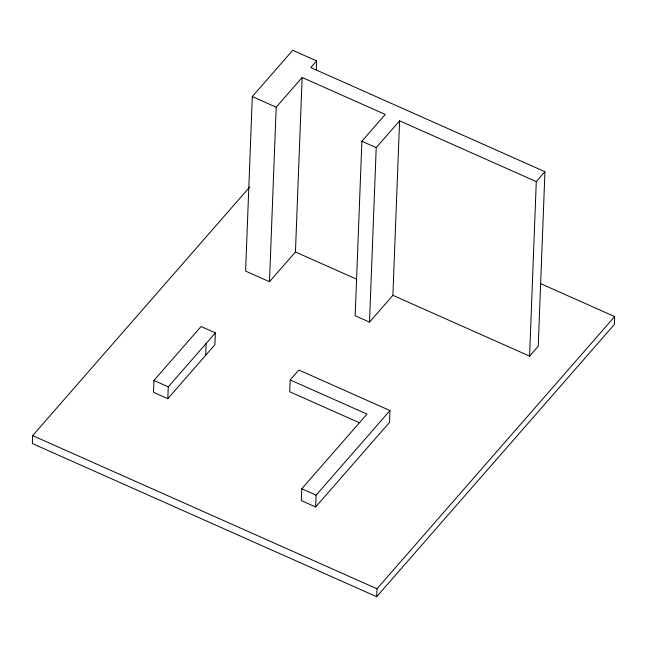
<?xml version="1.0" encoding="UTF-8"?>
<svg xmlns="http://www.w3.org/2000/svg" width="647" height="647" viewBox="0 0 647 647"><rect width="100%" height="100%" fill="white"/><g stroke="black" fill="none" stroke-linecap="round" stroke-linejoin="round"><path stroke-width="0.97" d="M249.742 186.975L32.657 435.609L32.35 443.543L376.675 596.712L614.343 324.503L614.65 316.577L540.803 283.726M153.937 380.468L153.485 392.292L167.816 398.665L214.925 344.714L215.378 332.898L201.047 326.517L153.937 380.468L168.269 386.849L167.816 398.665M205.689 355.292L206.142 343.476M316.262 69.997L316.609 60.915L292.727 50.288L252.306 96.581L245.601 271.085L269.484 281.712L295.444 251.982L302.149 77.478L385.264 114.454L361.883 141.24L355.179 315.744L369.51 322.117L392.891 295.331L399.595 120.827L536.282 181.629L529.586 356.133L392.891 295.331M269.484 281.712L276.188 107.208L302.149 77.478M290.155 379.926L366.978 414.104L301.777 488.784L301.324 500.6L315.655 506.973L389.518 422.378L389.971 410.562L298.817 370.011L290.155 379.926L289.702 391.75L359.214 422.669M315.655 506.973L316.108 495.157L389.971 410.562M369.51 322.117L376.214 147.613L399.595 120.827M376.675 596.712L376.983 588.778L614.65 316.577M316.609 60.915L310.811 67.563L544.944 171.714L538.239 346.218L529.586 356.133M168.269 386.849L215.378 332.898M536.282 181.629L544.944 171.714M361.883 141.24L376.214 147.613M252.306 96.581L276.188 107.208M295.444 251.982L356.4 279.1M301.777 488.784L316.108 495.157M32.657 435.609L376.983 588.778"/></g></svg>
